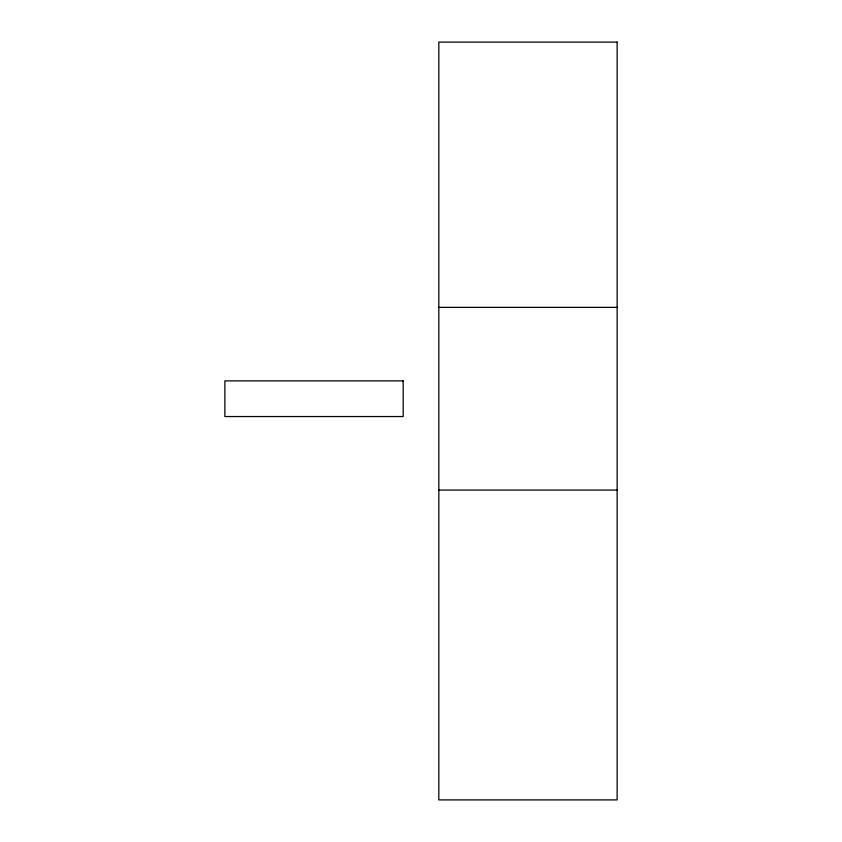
<?xml version="1.0" encoding="UTF-8"?>
<svg xmlns="http://www.w3.org/2000/svg" width="842" height="842" viewBox="0 0 842 842"><rect width="100%" height="100%" fill="white"/><g stroke="black" fill="none" stroke-linecap="round" stroke-linejoin="round"><path stroke-width="1.26" d="M438.829 307.372L617.133 307.372M438.829 490.055L617.133 490.055M617.133 42.1L438.829 42.1L438.829 799.9L617.133 799.9L617.133 42.1M403.171 380.879L224.867 380.879L224.867 416.537L403.171 416.537L403.171 380.879"/></g></svg>
